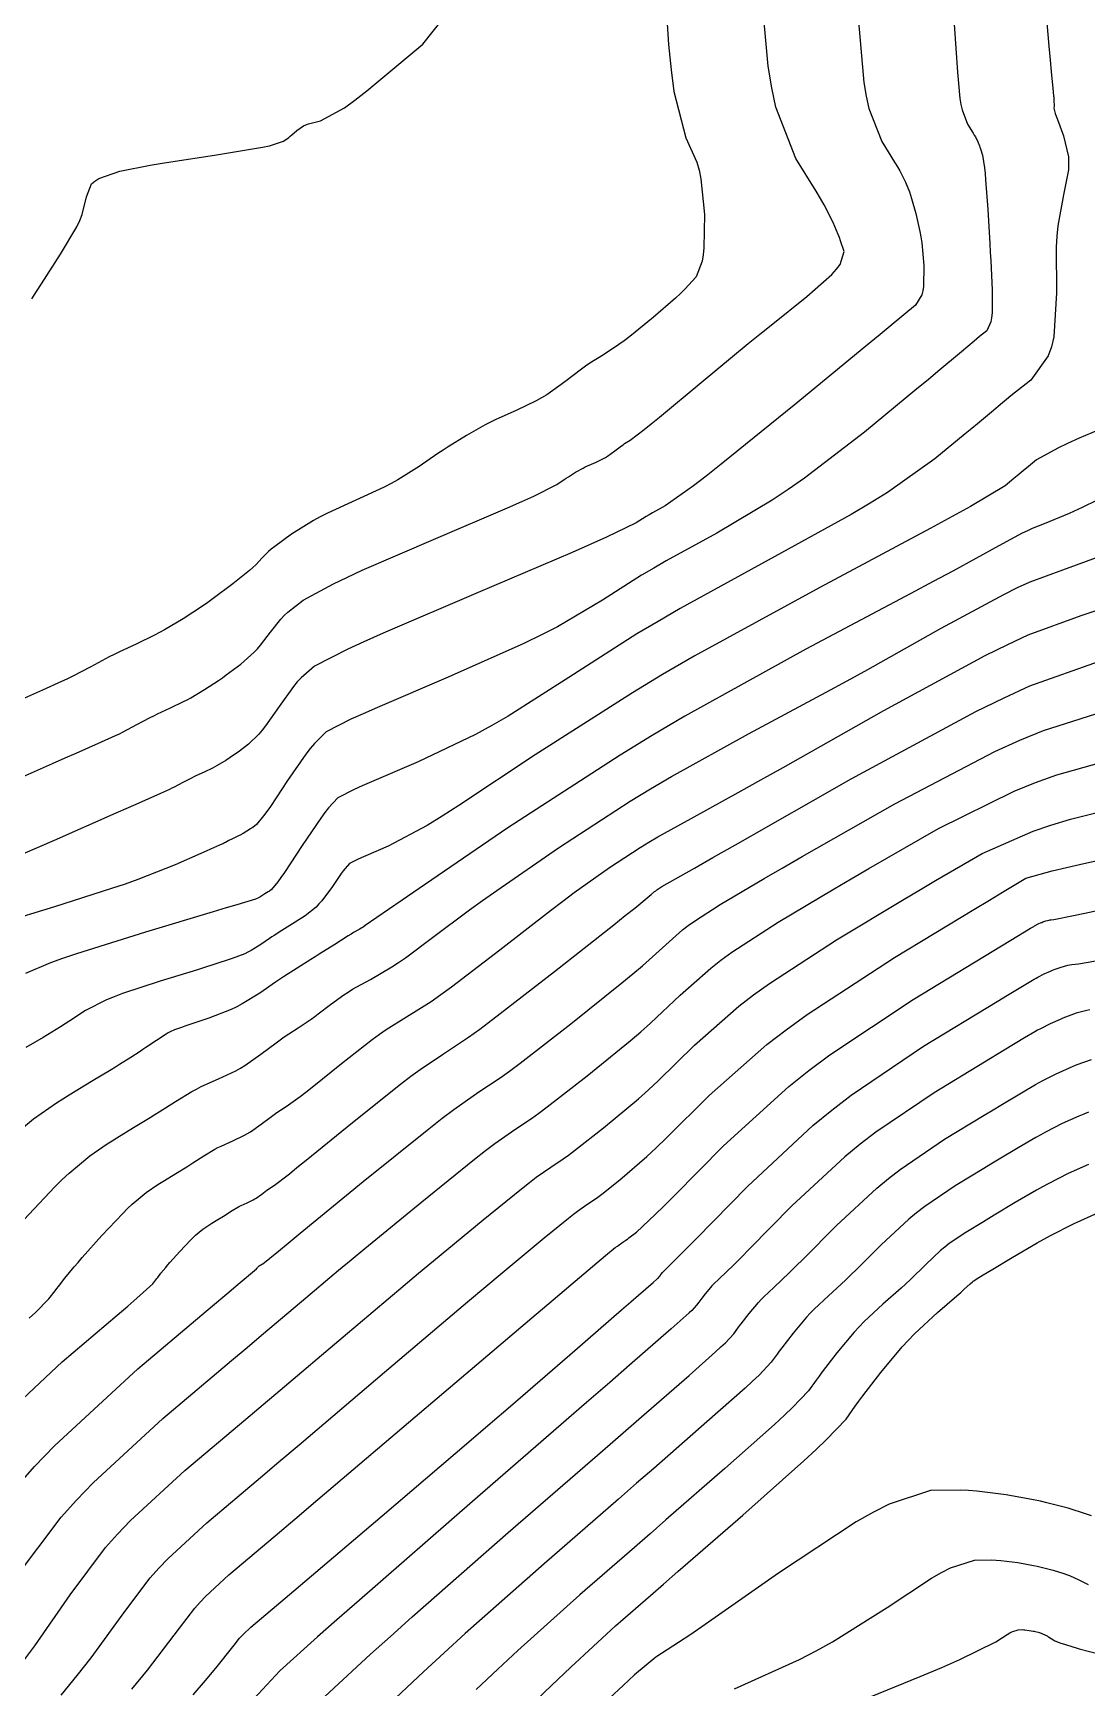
# Model space of a CAD drawing. Header units: metres. Extents: x 837476 to 838477, y 1189012 to 1191014.
# Drawn here: x 837528.1 to 837582.8, y 1190298.2 to 1190384 of the extents above; entities that cross this region are included whole.
import ezdxf

# ---------------------------------------------------------------- set-up
doc = ezdxf.new("R2010")
doc.units = ezdxf.units.M
doc.header["$LTSCALE"] = 0.3
doc.layers.add('COTAS 10', color=1, linetype='Continuous')
doc.layers.add('COTAS INT', color=252, linetype='Continuous')

msp = doc.modelspace()

# ---------------------------------------------------------------- linework, layer by layer
at = {"layer": 'COTAS 10'}
for points in [[(837525.992, 1190344.783), (837529.12, 1190346.163), (837529.779, 1190346.453), (837530.35, 1190346.704), (837531.666, 1190347.28), (837532.393, 1190347.61), (837532.592, 1190347.706), (837532.79, 1190347.804), (837533.497, 1190348.176), (837534.19, 1190348.542), (837534.379, 1190348.638), (837534.568, 1190348.73), (837535.24, 1190349.043), (837535.916, 1190349.368), (837536.107, 1190349.468), (837536.299, 1190349.573), (837537.007, 1190349.991), (837537.732, 1190350.467), (837537.935, 1190350.608), (837538.139, 1190350.754), (837538.885, 1190351.317), (837539.58, 1190351.93), (837539.753, 1190352.108), (837539.916, 1190352.289), (837540.433, 1190352.97), (837540.971, 1190353.652), (837541.148, 1190353.834), (837541.337, 1190354.012), (837542.118, 1190354.63), (837543.697, 1190355.484), (837544.388, 1190355.811), (837545.19, 1190356.178), (837549.002, 1190357.83), (837552.723, 1190359.419), (837553.467, 1190359.746), (837554.086, 1190360.024), (837555.286, 1190360.62), (837555.672, 1190360.887), (837555.778, 1190360.958), (837555.884, 1190361.026), (837556.262, 1190361.262), (837556.648, 1190361.478), (837556.758, 1190361.535), (837556.87, 1190361.589), (837557.288, 1190361.774), (837557.702, 1190361.971), (837557.812, 1190362.034), (837557.92, 1190362.099), (837558.292, 1190362.365), (837558.633, 1190362.626), (837558.72, 1190362.689), (837558.805, 1190362.748), (837559.088, 1190362.925), (837559.814, 1190363.475), (837560.179, 1190363.769), (837560.614, 1190364.123), (837562.776, 1190365.914), (837565.211, 1190367.93), (837565.819, 1190368.427), (837566.398, 1190368.897), (837568.25, 1190370.372), (837569.558, 1190371.522), (837569.795, 1190371.787), (837569.978, 1190372.029), (837570.185, 1190372.711), (837570.009, 1190373.264), (837569.951, 1190373.426), (837569.889, 1190373.591), (837569.63, 1190374.218), (837569.159, 1190375.121), (837568.963, 1190375.46), (837568.739, 1190375.838), (837567.694, 1190377.524), (837566.654, 1190380.198), (837566.434, 1190381.198), (837566.242, 1190382.31), (837565.795, 1190387.267)], [(837583.323, 1190359.807), (837582.532, 1190359.43), (837581.872, 1190359.122), (837580.574, 1190358.579), (837579.938, 1190358.345), (837579.696, 1190358.232), (837579.426, 1190358.098), (837578.212, 1190357.439), (837575.826, 1190356.136), (837574.817, 1190355.595), (837573.658, 1190354.977), (837568.212, 1190352.095), (837561.927, 1190348.61), (837560.239, 1190347.611), (837558.573, 1190346.598), (837552.743, 1190342.817), (837548.151, 1190339.684), (837547.266, 1190339.079), (837546.548, 1190338.588), (837545.351, 1190337.763), (837545.238, 1190337.682), (837545.203, 1190337.659), (837545.167, 1190337.637), (837545.025, 1190337.559), (837544.74, 1190337.393), (837544.613, 1190337.315), (837544.466, 1190337.224), (837543.762, 1190336.779), (837542.953, 1190336.266), (837542.74, 1190336.132), (837542.532, 1190336.001), (837541.817, 1190335.556), (837541.103, 1190335.098), (837540.895, 1190334.959), (837540.683, 1190334.816), (837539.88, 1190334.253), (837538.968, 1190333.69), (837538.687, 1190333.547), (837538.393, 1190333.408), (837537.231, 1190332.952), (837536.203, 1190332.604), (837535.994, 1190332.534), (837535.818, 1190332.475), (837535.457, 1190332.357), (837535.224, 1190332.245), (837535.129, 1190332.189), (837535.021, 1190332.124), (837534.518, 1190331.8), (837533.956, 1190331.426), (837533.81, 1190331.329), (837533.667, 1190331.235), (837533.188, 1190330.92), (837532.6, 1190330.548), (837532.389, 1190330.419), (837532.157, 1190330.278), (837531.145, 1190329.676), (837529.986, 1190328.965), (837529.66, 1190328.757), (837529.333, 1190328.542), (837528.136, 1190327.726), (837526.704, 1190326.532)], [(837527.205, 1190303.933), (837529.566, 1190307.075), (837530.363, 1190307.967), (837531.223, 1190308.868), (837534.85, 1190312.201), (837538.406, 1190315.196), (837539.222, 1190315.885), (837539.965, 1190316.512), (837542.039, 1190318.268), (837543.967, 1190319.885), (837544.618, 1190320.425), (837545.32, 1190321.005), (837548.279, 1190323.432), (837551.021, 1190325.642), (837551.586, 1190326.085), (837552.067, 1190326.455), (837553.102, 1190327.181), (837553.974, 1190327.759), (837554.352, 1190328.036), (837554.79, 1190328.363), (837556.862, 1190329.966), (837559.097, 1190331.784), (837559.637, 1190332.247), (837560.142, 1190332.692), (837561.685, 1190334.153), (837563.268, 1190335.552), (837563.8, 1190335.958), (837564.372, 1190336.372), (837566.775, 1190337.936), (837569.673, 1190339.663), (837570.557, 1190340.181), (837571.476, 1190340.716), (837575.091, 1190342.788), (837579.004, 1190344.722), (837580.111, 1190345.168), (837581.229, 1190345.577), (837585.353, 1190346.733)], [(837582.935, 1190333.392), (837582.783, 1190333.361), (837582.229, 1190333.208), (837581.684, 1190333.011), (837581.537, 1190332.953), (837581.392, 1190332.893), (837580.883, 1190332.663), (837580.375, 1190332.404), (837580.23, 1190332.326), (837580.085, 1190332.245), (837579.545, 1190331.931), (837578.492, 1190331.294), (837577.476, 1190330.678), (837574.859, 1190329.092), (837571.829, 1190327.041), (837571.023, 1190326.417), (837570.23, 1190325.768), (837567.484, 1190323.219), (837565.29, 1190320.991), (837564.845, 1190320.543), (837564.471, 1190320.169), (837563.709, 1190319.431), (837563.415, 1190319.156), (837563.336, 1190319.074), (837563.258, 1190318.99), (837562.984, 1190318.664), (837562.754, 1190318.363), (837562.703, 1190318.295), (837562.657, 1190318.234), (837562.538, 1190318.065), (837562.285, 1190317.8), (837562.155, 1190317.678), (837561.999, 1190317.535), (837561.216, 1190316.841), (837559.056, 1190314.961), (837558.032, 1190314.071), (837556.822, 1190313.02), (837550.91, 1190307.889), (837545.045, 1190302.785), (837543.865, 1190301.752), (837542.877, 1190300.884), (837540.91, 1190299.121), (837539.124, 1190297.169)], [(837583.022, 1190307.152), (837582.768, 1190307.243), (837581.809, 1190307.548), (837580.713, 1190307.828), (837580.373, 1190307.903), (837580.017, 1190307.978), (837578.601, 1190308.241), (837577.076, 1190308.433), (837576.651, 1190308.462), (837576.226, 1190308.482), (837574.68, 1190308.469), (837572.524, 1190307.763), (837571.714, 1190307.346), (837570.811, 1190306.834), (837566.778, 1190304.183), (837562.983, 1190301.522), (837562.23, 1190301.003), (837561.606, 1190300.578), (837560.429, 1190299.828), (837559.311, 1190298.898), (837558.726, 1190298.36), (837558.02, 1190297.7)]]:
    msp.add_lwpolyline(points, dxfattribs=at)
at = {"layer": 'COTAS INT'}
for points in [[(837560.657, 1190389.895), (837561.074, 1190383.45), (837561.213, 1190382.126), (837561.362, 1190381.003), (837561.985, 1190378.611), (837562.552, 1190377.34), (837562.666, 1190376.922), (837562.76, 1190376.477), (837562.944, 1190374.634), (837562.915, 1190372.903), (837562.876, 1190372.528), (837562.823, 1190372.199), (837562.517, 1190371.387), (837561.935, 1190370.751), (837561.707, 1190370.532), (837561.45, 1190370.295), (837560.284, 1190369.285), (837559.065, 1190368.301), (837558.775, 1190368.081), (837558.506, 1190367.884), (837557.706, 1190367.358), (837556.995, 1190366.911), (837556.781, 1190366.763), (837556.561, 1190366.605), (837555.705, 1190365.949), (837554.768, 1190365.28), (837554.497, 1190365.115), (837554.22, 1190364.958), (837553.178, 1190364.462), (837552.128, 1190363.997), (837551.846, 1190363.86), (837551.568, 1190363.718), (837550.598, 1190363.175), (837549.647, 1190362.581), (837549.382, 1190362.408), (837549.115, 1190362.231), (837548.143, 1190361.56), (837547.045, 1190360.869), (837546.699, 1190360.68), (837546.334, 1190360.491), (837544.865, 1190359.817), (837543.384, 1190359.138), (837543.013, 1190358.947), (837542.658, 1190358.754), (837541.515, 1190358.045), (837540.652, 1190357.42), (837540.474, 1190357.28), (837540.322, 1190357.154), (837539.992, 1190356.819), (837539.663, 1190356.466), (837539.512, 1190356.329), (837539.334, 1190356.175), (837538.475, 1190355.478), (837537.455, 1190354.708), (837537.176, 1190354.508), (837536.898, 1190354.315), (837535.907, 1190353.664), (837534.939, 1190353.093), (837534.675, 1190352.949), (837534.415, 1190352.811), (837533.49, 1190352.367), (837532.571, 1190351.94), (837532.313, 1190351.813), (837532.054, 1190351.683), (837531.106, 1190351.181), (837530.139, 1190350.674), (837529.869, 1190350.539), (837529.597, 1190350.408), (837528.602, 1190349.956), (837527.512, 1190349.482)], [(837580.497, 1190386.994), (837580.816, 1190383.352), (837580.879, 1190382.637), (837580.932, 1190382.049), (837581.031, 1190380.984), (837581.056, 1190380.762), (837581.062, 1190380.706), (837581.066, 1190380.652), (837581.079, 1190380.474), (837581.083, 1190380.324), (837581.083, 1190380.288), (837581.082, 1190380.253), (837581.074, 1190380.146), (837581.144, 1190379.869), (837581.192, 1190379.727), (837581.254, 1190379.557), (837581.58, 1190378.709), (837581.828, 1190377.612), (837581.84, 1190377.285), (837581.828, 1190376.949), (837581.578, 1190375.65), (837581.272, 1190374.041), (837581.223, 1190373.51), (837581.191, 1190372.94), (837581.204, 1190370.572), (837581.071, 1190368.287), (837580.945, 1190367.771), (837580.781, 1190367.305), (837579.869, 1190366.042), (837578.848, 1190365.218), (837578.616, 1190365.029), (837578.406, 1190364.857), (837577.828, 1190364.377), (837577.114, 1190363.781), (837576.817, 1190363.535), (837576.477, 1190363.255), (837574.893, 1190361.953), (837572.435, 1190360.217), (837571.544, 1190359.664), (837570.562, 1190359.079), (837566.257, 1190356.702), (837561.689, 1190354.197), (837560.542, 1190353.531), (837559.445, 1190352.877), (837555.91, 1190350.615), (837552.762, 1190348.617), (837551.909, 1190348.13), (837551.066, 1190347.671), (837548.089, 1190346.254), (837545.673, 1190345.218), (837545.183, 1190345.001), (837544.771, 1190344.813), (837543.928, 1190344.384), (837543.439, 1190343.862), (837543.25, 1190343.615), (837543.037, 1190343.324), (837542.073, 1190341.904), (837541.15, 1190340.514), (837540.963, 1190340.242), (837540.807, 1190340.019), (837540.488, 1190339.621), (837540.372, 1190339.548), (837540.343, 1190339.529), (837540.315, 1190339.511), (837540.223, 1190339.454), (837540.135, 1190339.398), (837540.11, 1190339.381), (837540.084, 1190339.363), (837539.985, 1190339.294), (837539.873, 1190339.225), (837539.839, 1190339.207), (837539.803, 1190339.19), (837539.66, 1190339.134), (837538.692, 1190338.838), (837538.135, 1190338.669), (837537.454, 1190338.463), (837533.952, 1190337.407), (837530.369, 1190336.287), (837529.636, 1190336.041), (837529.017, 1190335.823), (837527.717, 1190335.266)], [(837528.049, 1190370.249), (837528.298, 1190370.639), (837528.554, 1190371.038), (837529.541, 1190372.562), (837530.376, 1190373.985), (837530.536, 1190374.322), (837530.665, 1190374.633), (837530.878, 1190375.55), (837531.152, 1190376.213), (837531.32, 1190376.364), (837531.529, 1190376.501), (837532.619, 1190376.88), (837534.195, 1190377.181), (837534.711, 1190377.27), (837535.261, 1190377.361), (837537.534, 1190377.71), (837539.599, 1190378.041), (837540.019, 1190378.12), (837540.372, 1190378.195), (837541.098, 1190378.422), (837541.384, 1190378.627), (837541.46, 1190378.687), (837541.535, 1190378.75), (837541.796, 1190378.991), (837542.138, 1190379.219), (837542.265, 1190379.273), (837542.406, 1190379.324), (837543.03, 1190379.477), (837544.277, 1190380.166), (837544.811, 1190380.556), (837545.426, 1190381.031), (837548.327, 1190383.465), (837551.012, 1190386.848)], [(837570.932, 1190384.639), (837571.218, 1190381.475), (837571.34, 1190380.765), (837571.481, 1190380.126), (837572.145, 1190378.42), (837572.812, 1190377.343), (837572.955, 1190377.102), (837573.08, 1190376.885), (837573.381, 1190376.309), (837573.574, 1190375.808), (837573.632, 1190375.638), (837573.691, 1190375.456), (837573.919, 1190374.686), (837574.127, 1190373.751), (837574.173, 1190373.464), (837574.214, 1190373.165), (837574.324, 1190371.983), (837574.306, 1190370.901), (837574.268, 1190370.664), (837574.214, 1190370.455), (837573.9, 1190369.929), (837572.684, 1190368.922), (837572.063, 1190368.41), (837571.318, 1190367.797), (837567.597, 1190364.742), (837563.818, 1190361.682), (837563.036, 1190361.066), (837562.368, 1190360.55), (837560.909, 1190359.521), (837560.245, 1190359.157), (837560.079, 1190359.06), (837559.919, 1190358.965), (837559.406, 1190358.636), (837557.865, 1190357.89), (837557.058, 1190357.531), (837556.086, 1190357.107), (837551.204, 1190355.027), (837546.278, 1190352.915), (837545.28, 1190352.471), (837544.439, 1190352.089), (837542.722, 1190351.215), (837542.021, 1190350.604), (837541.822, 1190350.387), (837541.621, 1190350.15), (837540.875, 1190349.12), (837540.169, 1190348.111), (837539.994, 1190347.886), (837539.827, 1190347.685), (837539.295, 1190347.156), (837538.823, 1190346.801), (837538.694, 1190346.708), (837538.566, 1190346.619), (837538.107, 1190346.318), (837537.66, 1190346.054), (837537.538, 1190345.987), (837537.417, 1190345.924), (837536.99, 1190345.718), (837536.565, 1190345.521), (837536.446, 1190345.462), (837536.326, 1190345.402), (837535.888, 1190345.17), (837535.441, 1190344.935), (837535.316, 1190344.873), (837535.19, 1190344.812), (837534.73, 1190344.603), (837533.602, 1190344.109), (837533.055, 1190343.868), (837532.406, 1190343.582), (837529.215, 1190342.174), (837525.909, 1190340.743)], [(837575.904, 1190384.502), (837576.07, 1190382.011), (837576.194, 1190380.639), (837576.247, 1190380.331), (837576.308, 1190380.055), (837576.595, 1190379.315), (837576.884, 1190378.848), (837576.946, 1190378.744), (837577.001, 1190378.65), (837577.131, 1190378.4), (837577.215, 1190378.183), (837577.24, 1190378.11), (837577.266, 1190378.03), (837577.364, 1190377.697), (837577.47, 1190377.039), (837577.5, 1190376.756), (837577.53, 1190376.429), (837577.641, 1190374.882), (837577.745, 1190373.127), (837577.77, 1190372.669), (837577.794, 1190372.224), (837577.868, 1190370.715), (837577.864, 1190369.522), (837577.839, 1190369.274), (837577.804, 1190369.063), (837577.589, 1190368.601), (837577.217, 1190368.295), (837577.081, 1190368.182), (837576.932, 1190368.057), (837576.277, 1190367.503), (837575.052, 1190366.481), (837574.543, 1190366.06), (837573.961, 1190365.58), (837571.245, 1190363.348), (837568.127, 1190360.95), (837567.29, 1190360.365), (837566.465, 1190359.814), (837563.583, 1190358.111), (837560.967, 1190356.677), (837560.31, 1190356.296), (837559.682, 1190355.921), (837557.658, 1190354.625), (837555.313, 1190353.253), (837554.484, 1190352.831), (837553.576, 1190352.389), (837549.646, 1190350.64), (837545.976, 1190349.067), (837545.231, 1190348.736), (837544.605, 1190348.451), (837543.325, 1190347.8), (837542.706, 1190347.196), (837542.497, 1190346.941), (837542.271, 1190346.648), (837541.316, 1190345.271), (837540.423, 1190343.933), (837540.235, 1190343.664), (837540.073, 1190343.44), (837539.705, 1190342.996), (837539.507, 1190342.847), (837539.453, 1190342.808), (837539.4, 1190342.771), (837539.208, 1190342.645), (837539.02, 1190342.534), (837538.969, 1190342.506), (837538.919, 1190342.48), (837538.74, 1190342.394), (837538.562, 1190342.311), (837538.462, 1190342.261), (837538.278, 1190342.164), (837538.091, 1190342.066), (837538.039, 1190342.04), (837537.986, 1190342.014), (837537.794, 1190341.927), (837537.322, 1190341.72), (837537.093, 1190341.619), (837536.821, 1190341.499), (837535.485, 1190340.91), (837533.543, 1190340.143), (837532.889, 1190339.911), (837532.185, 1190339.671), (837529.223, 1190338.734), (837526.511, 1190337.893)], [(837585.34, 1190364.277), (837582.392, 1190363.023), (837581.786, 1190362.749), (837581.272, 1190362.507), (837580.176, 1190361.898), (837579.75, 1190361.554), (837579.658, 1190361.48), (837579.577, 1190361.414), (837579.38, 1190361.251), (837579.175, 1190361.08), (837579.09, 1190361.01), (837578.993, 1190360.93), (837578.541, 1190360.558), (837576.743, 1190359.485), (837575.798, 1190358.963), (837574.659, 1190358.343), (837568.93, 1190355.292), (837562.411, 1190351.717), (837560.773, 1190350.767), (837559.208, 1190349.833), (837554.162, 1190346.604), (837550.21, 1190343.981), (837549.335, 1190343.429), (837548.555, 1190342.953), (837546.531, 1190341.867), (837545.37, 1190341.37), (837545.135, 1190341.265), (837544.937, 1190341.175), (837544.532, 1190340.969), (837544.297, 1190340.718), (837544.206, 1190340.6), (837544.104, 1190340.46), (837543.64, 1190339.777), (837543.098, 1190339.046), (837542.946, 1190338.876), (837542.793, 1190338.719), (837542.233, 1190338.269), (837541.703, 1190337.932), (837541.569, 1190337.848), (837541.44, 1190337.767), (837541.02, 1190337.505), (837540.619, 1190337.248), (837540.503, 1190337.17), (837540.383, 1190337.089), (837539.933, 1190336.774), (837539.421, 1190336.458), (837539.263, 1190336.377), (837539.098, 1190336.299), (837538.445, 1190336.043), (837537.447, 1190335.721), (837537.065, 1190335.602), (837536.636, 1190335.469), (837534.704, 1190334.882), (837532.754, 1190334.238), (837532.314, 1190334.069), (837531.917, 1190333.905), (837530.842, 1190333.349), (837530.02, 1190332.815), (837529.782, 1190332.664), (837529.54, 1190332.513), (837528.629, 1190331.958), (837527.736, 1190331.428)], [(837527.64, 1190322.501), (837529.241, 1190324.201), (837529.624, 1190324.581), (837529.983, 1190324.921), (837531.061, 1190325.82), (837531.964, 1190326.436), (837532.21, 1190326.597), (837532.455, 1190326.755), (837533.329, 1190327.29), (837534.187, 1190327.807), (837534.423, 1190327.953), (837534.657, 1190328.099), (837535.496, 1190328.639), (837536.345, 1190329.151), (837536.586, 1190329.281), (837536.83, 1190329.405), (837537.733, 1190329.809), (837538.631, 1190330.23), (837538.871, 1190330.365), (837539.108, 1190330.508), (837539.934, 1190331.089), (837540.717, 1190331.684), (837540.927, 1190331.836), (837541.135, 1190331.981), (837541.858, 1190332.459), (837542.545, 1190332.911), (837542.729, 1190333.04), (837542.91, 1190333.172), (837543.544, 1190333.662), (837544.237, 1190334.168), (837544.457, 1190334.309), (837544.689, 1190334.451), (837545.624, 1190334.965), (837546.734, 1190335.612), (837547.074, 1190335.838), (837547.43, 1190336.083), (837548.836, 1190337.134), (837550.753, 1190338.567), (837551.43, 1190339.053), (837552.171, 1190339.578), (837555.377, 1190341.795), (837559.091, 1190344.203), (837560.152, 1190344.848), (837561.228, 1190345.484), (837565.231, 1190347.705), (837569.257, 1190349.857), (837570.346, 1190350.45), (837571.425, 1190351.042), (837575.231, 1190353.17), (837578.469, 1190354.927), (837579.19, 1190355.284), (837579.835, 1190355.586), (837581.53, 1190356.209), (837583.48, 1190356.907)], [(837527.911, 1190317.406), (837528.236, 1190317.7), (837528.934, 1190318.401), (837529.261, 1190318.818), (837529.351, 1190318.934), (837529.44, 1190319.049), (837529.761, 1190319.467), (837530.25, 1190320.06), (837530.445, 1190320.287), (837530.667, 1190320.541), (837531.686, 1190321.682), (837532.763, 1190322.826), (837533.021, 1190323.081), (837533.262, 1190323.31), (837533.987, 1190323.915), (837534.594, 1190324.329), (837534.76, 1190324.438), (837534.925, 1190324.544), (837535.513, 1190324.904), (837536.09, 1190325.251), (837536.248, 1190325.349), (837536.406, 1190325.448), (837536.97, 1190325.811), (837537.541, 1190326.156), (837537.704, 1190326.243), (837537.868, 1190326.326), (837538.475, 1190326.598), (837539.079, 1190326.882), (837539.24, 1190326.972), (837539.4, 1190327.068), (837539.955, 1190327.459), (837540.482, 1190327.86), (837540.624, 1190327.962), (837540.763, 1190328.059), (837541.25, 1190328.381), (837541.977, 1190328.901), (837542.268, 1190329.125), (837542.597, 1190329.383), (837544.111, 1190330.601), (837545.705, 1190331.85), (837546.085, 1190332.127), (837546.439, 1190332.375), (837547.494, 1190333.019), (837548.77, 1190333.827), (837549.264, 1190334.178), (837549.817, 1190334.583), (837552.321, 1190336.505), (837554.957, 1190338.546), (837555.594, 1190339.027), (837556.191, 1190339.471), (837558.011, 1190340.772), (837559.609, 1190341.808), (837560.065, 1190342.086), (837560.528, 1190342.359), (837562.25, 1190343.315), (837564.856, 1190344.736), (837565.876, 1190345.305), (837567.024, 1190345.948), (837572.25, 1190348.902), (837577.512, 1190351.756), (837578.684, 1190352.337), (837579.732, 1190352.827), (837582.485, 1190353.84), (837585.087, 1190354.693)], [(837526.383, 1190312.108), (837529.617, 1190315.13), (837532.476, 1190317.55), (837533.036, 1190318.03), (837533.496, 1190318.428), (837534.319, 1190319.179), (837534.487, 1190319.393), (837534.533, 1190319.453), (837534.579, 1190319.512), (837534.743, 1190319.726), (837534.994, 1190320.031), (837535.095, 1190320.147), (837535.209, 1190320.278), (837535.732, 1190320.864), (837536.284, 1190321.451), (837536.417, 1190321.582), (837536.541, 1190321.699), (837536.913, 1190322.01), (837537.225, 1190322.223), (837537.395, 1190322.333), (837537.696, 1190322.517), (837537.993, 1190322.696), (837538.074, 1190322.746), (837538.155, 1190322.797), (837538.444, 1190322.983), (837538.738, 1190323.16), (837538.821, 1190323.205), (837538.905, 1190323.248), (837539.217, 1190323.387), (837539.527, 1190323.533), (837539.61, 1190323.579), (837539.692, 1190323.629), (837539.977, 1190323.83), (837540.248, 1190324.035), (837540.32, 1190324.087), (837540.392, 1190324.138), (837540.642, 1190324.302), (837541.409, 1190324.891), (837541.806, 1190325.209), (837542.284, 1190325.593), (837544.679, 1190327.54), (837547.173, 1190329.533), (837547.713, 1190329.946), (837548.189, 1190330.299), (837549.363, 1190331.073), (837550.708, 1190331.965), (837551.291, 1190332.391), (837551.966, 1190332.896), (837555.16, 1190335.368), (837558.237, 1190337.794), (837558.836, 1190338.27), (837559.326, 1190338.66), (837560.184, 1190339.362), (837560.357, 1190339.515), (837560.415, 1190339.559), (837560.477, 1190339.604), (837560.739, 1190339.775), (837562.422, 1190340.739), (837563.379, 1190341.285), (837564.55, 1190341.951), (837570.556, 1190345.364), (837577.032, 1190348.856), (837578.499, 1190349.573), (837579.826, 1190350.18), (837583.441, 1190351.471)], [(837527.229, 1190308.624), (837528.188, 1190309.701), (837529.22, 1190310.786), (837533.554, 1190314.777), (837537.422, 1190318.033), (837538.161, 1190318.655), (837538.755, 1190319.156), (837539.704, 1190319.957), (837539.713, 1190319.968), (837539.715, 1190319.971), (837539.717, 1190319.975), (837539.726, 1190319.986), (837539.739, 1190320.002), (837539.744, 1190320.008), (837539.75, 1190320.014), (837539.777, 1190320.045), (837539.806, 1190320.076), (837539.813, 1190320.082), (837539.82, 1190320.089), (837539.839, 1190320.105), (837539.855, 1190320.116), (837539.86, 1190320.119), (837539.864, 1190320.122), (837539.88, 1190320.131), (837539.895, 1190320.141), (837539.9, 1190320.143), (837539.904, 1190320.146), (837539.919, 1190320.156), (837539.934, 1190320.165), (837539.939, 1190320.167), (837539.959, 1190320.177), (837539.975, 1190320.184), (837539.98, 1190320.187), (837539.984, 1190320.189), (837539.999, 1190320.2), (837540.013, 1190320.21), (837540.017, 1190320.213), (837540.02, 1190320.216), (837540.033, 1190320.224), (837540.84, 1190320.882), (837541.345, 1190321.293), (837541.971, 1190321.804), (837545.246, 1190324.479), (837548.641, 1190327.215), (837549.341, 1190327.764), (837549.939, 1190328.222), (837551.233, 1190329.127), (837552.341, 1190329.862), (837552.822, 1190330.213), (837553.378, 1190330.629), (837556.011, 1190332.667), (837558.667, 1190334.789), (837559.236, 1190335.258), (837559.734, 1190335.676), (837560.934, 1190336.758), (837561.812, 1190337.533), (837562.107, 1190337.759), (837562.425, 1190337.988), (837563.757, 1190338.855), (837566.048, 1190340.201), (837566.968, 1190340.733), (837568.013, 1190341.333), (837572.823, 1190344.076), (837578.018, 1190346.789), (837579.305, 1190347.37), (837580.527, 1190347.879), (837584.397, 1190349.102)], [(837527.574, 1190299.581), (837528.199, 1190300.407), (837530.042, 1190303.061), (837531.879, 1190305.506), (837532.5, 1190306.2), (837533.169, 1190306.901), (837535.992, 1190309.495), (837539.16, 1190312.167), (837540.047, 1190312.917), (837540.939, 1190313.672), (837544.196, 1190316.434), (837547.309, 1190319.064), (837548.109, 1190319.734), (837548.883, 1190320.379), (837551.456, 1190322.502), (837553.454, 1190324.113), (837553.866, 1190324.436), (837554.217, 1190324.706), (837554.971, 1190325.235), (837555.607, 1190325.656), (837555.883, 1190325.858), (837556.202, 1190326.097), (837557.712, 1190327.265), (837559.526, 1190328.78), (837560.037, 1190329.236), (837560.551, 1190329.708), (837562.435, 1190331.549), (837564.724, 1190333.571), (837565.492, 1190334.158), (837566.319, 1190334.756), (837569.793, 1190337.016), (837573.299, 1190339.126), (837574.146, 1190339.629), (837574.94, 1190340.098), (837577.358, 1190341.5), (837579.99, 1190342.654), (837580.917, 1190342.966), (837581.931, 1190343.275), (837586.309, 1190344.364)], [(837529.577, 1190297.848), (837530.402, 1190298.867), (837531.124, 1190299.78), (837532.879, 1190302.189), (837534.193, 1190303.937), (837534.637, 1190304.434), (837535.115, 1190304.935), (837537.134, 1190306.79), (837539.913, 1190309.137), (837540.872, 1190309.949), (837541.913, 1190310.831), (837546.354, 1190314.601), (837550.651, 1190318.243), (837551.6, 1190319.043), (837552.446, 1190319.754), (837554.632, 1190321.572), (837555.888, 1190322.584), (837556.146, 1190322.787), (837556.367, 1190322.956), (837556.841, 1190323.289), (837557.24, 1190323.554), (837557.413, 1190323.68), (837557.614, 1190323.83), (837558.563, 1190324.565), (837559.956, 1190325.775), (837560.437, 1190326.225), (837560.959, 1190326.725), (837563.186, 1190328.944), (837566.179, 1190331.59), (837567.185, 1190332.357), (837568.267, 1190333.141), (837572.811, 1190336.097), (837576.925, 1190338.588), (837577.735, 1190339.077), (837578.403, 1190339.48), (837579.626, 1190340.212), (837580.976, 1190340.587), (837581.723, 1190340.764), (837582.632, 1190340.973), (837587.265, 1190341.995)], [(837533.23, 1190298.154), (837534.05, 1190299.153), (837535.716, 1190301.317), (837536.506, 1190302.369), (837536.774, 1190302.667), (837537.061, 1190302.969), (837538.276, 1190304.085), (837540.667, 1190306.108), (837541.697, 1190306.981), (837542.886, 1190307.991), (837548.511, 1190312.768), (837553.992, 1190317.421), (837555.091, 1190318.352), (837556.008, 1190319.129), (837557.808, 1190320.642), (837558.321, 1190321.055), (837558.427, 1190321.138), (837558.517, 1190321.207), (837558.71, 1190321.343), (837558.873, 1190321.451), (837558.944, 1190321.503), (837559.026, 1190321.564), (837559.413, 1190321.864), (837560.386, 1190322.77), (837560.837, 1190323.214), (837561.367, 1190323.741), (837563.936, 1190326.34), (837567.319, 1190329.417), (837568.361, 1190330.244), (837569.45, 1190331.062), (837573.766, 1190333.927), (837578.832, 1190336.997), (837579.866, 1190337.623), (837580.025, 1190337.716), (837580.068, 1190337.74), (837580.11, 1190337.763), (837580.26, 1190337.839), (837580.41, 1190337.907), (837580.453, 1190337.924), (837580.496, 1190337.942), (837580.657, 1190338), (837580.82, 1190338.045), (837580.864, 1190338.054), (837580.909, 1190338.061), (837581.069, 1190338.075), (837582.094, 1190338.276), (837582.684, 1190338.401), (837583.406, 1190338.556)], [(837536.426, 1190297.86), (837537.067, 1190298.62), (837537.593, 1190299.25), (837538.553, 1190300.445), (837538.82, 1190300.8), (837538.91, 1190300.901), (837539.008, 1190301.003), (837539.418, 1190301.38), (837540.738, 1190302.499), (837541.409, 1190303.068), (837542.213, 1190303.751), (837546.22, 1190307.154), (837550.716, 1190310.986), (837551.829, 1190311.938), (837552.885, 1190312.843), (837556.22, 1190315.72), (837558.645, 1190317.825), (837559.127, 1190318.243), (837559.527, 1190318.591), (837560.288, 1190319.252), (837560.473, 1190319.417), (837560.51, 1190319.451), (837560.541, 1190319.479), (837560.601, 1190319.542), (837560.629, 1190319.582), (837560.64, 1190319.597), (837560.652, 1190319.613), (837560.706, 1190319.684), (837560.771, 1190319.761), (837560.789, 1190319.781), (837560.808, 1190319.8), (837560.878, 1190319.865), (837561.579, 1190320.572), (837561.997, 1190320.996), (837562.51, 1190321.518), (837565.171, 1190324.23), (837568.575, 1190327.388), (837569.557, 1190328.193), (837570.557, 1190328.967), (837574.312, 1190331.51), (837578.13, 1190333.823), (837578.662, 1190334.145), (837579.706, 1190334.777), (837580.055, 1190334.981), (837580.149, 1190335.033), (837580.242, 1190335.083), (837580.571, 1190335.251), (837580.901, 1190335.4), (837580.995, 1190335.439), (837581.09, 1190335.476), (837581.443, 1190335.604), (837581.801, 1190335.703), (837581.9, 1190335.723), (837581.998, 1190335.739), (837582.35, 1190335.77), (837583.649, 1190336.002)], [(837542.767, 1190297.327), (837545.619, 1190299.973), (837546.65, 1190300.901), (837547.787, 1190301.914), (837552.767, 1190306.277), (837557.651, 1190310.518), (837558.728, 1190311.454), (837559.685, 1190312.286), (837562.145, 1190314.429), (837563.524, 1190315.653), (837563.8, 1190315.906), (837564.03, 1190316.121), (837564.476, 1190316.588), (837564.685, 1190316.885), (837564.766, 1190316.994), (837564.856, 1190317.114), (837565.262, 1190317.644), (837565.744, 1190318.219), (837565.882, 1190318.368), (837566.022, 1190318.512), (837566.541, 1190318.997), (837567.363, 1190319.767), (837567.694, 1190320.091), (837568.069, 1190320.463), (837569.797, 1190322.209), (837571.885, 1190324.147), (837572.488, 1190324.64), (837573.101, 1190325.115), (837575.405, 1190326.675), (837577.459, 1190327.92), (837577.915, 1190328.196), (837578.322, 1190328.442), (837579.385, 1190329.085), (837580.114, 1190329.51), (837580.312, 1190329.619), (837580.507, 1190329.725), (837581.194, 1190330.075), (837581.883, 1190330.386), (837582.079, 1190330.467), (837582.278, 1190330.546), (837583.016, 1190330.813)], [(837582.872, 1190328.081), (837582.621, 1190327.982), (837582.374, 1190327.879), (837581.505, 1190327.487), (837580.639, 1190327.045), (837580.393, 1190326.912), (837580.144, 1190326.775), (837579.224, 1190326.239), (837578.152, 1190325.59), (837577.808, 1190325.382), (837577.442, 1190325.161), (837575.951, 1190324.258), (837574.373, 1190323.189), (837573.953, 1190322.864), (837573.54, 1190322.526), (837572.109, 1190321.198), (837570.848, 1190319.936), (837570.542, 1190319.638), (837570.255, 1190319.364), (837569.372, 1190318.563), (837568.628, 1190317.868), (837568.428, 1190317.661), (837568.231, 1190317.447), (837567.54, 1190316.624), (837566.958, 1190315.865), (837566.829, 1190315.693), (837566.713, 1190315.537), (837566.414, 1190315.111), (837565.775, 1190314.442), (837565.445, 1190314.133), (837565.05, 1190313.771), (837563.074, 1190312.017), (837560.313, 1190309.61), (837559.424, 1190308.836), (837558.481, 1190308.016), (837554.624, 1190304.666), (837550.529, 1190301.042), (837549.436, 1190300.05), (837548.361, 1190299.062), (837544.624, 1190295.534)], [(837582.865, 1190325.372), (837581.816, 1190324.898), (837580.771, 1190324.366), (837580.474, 1190324.205), (837580.174, 1190324.039), (837579.064, 1190323.393), (837577.982, 1190322.739), (837577.7, 1190322.568), (837577.426, 1190322.402), (837576.498, 1190321.84), (837575.645, 1190321.263), (837575.418, 1190321.087), (837575.195, 1190320.905), (837574.422, 1190320.187), (837573.628, 1190319.408), (837573.391, 1190319.186), (837573.146, 1190318.961), (837572.203, 1190318.128), (837571.235, 1190317.224), (837570.975, 1190316.954), (837570.718, 1190316.676), (837569.819, 1190315.603), (837569.06, 1190314.616), (837568.892, 1190314.391), (837568.742, 1190314.189), (837568.351, 1190313.633), (837567.519, 1190312.763), (837567.091, 1190312.361), (837566.576, 1190311.889), (837564.002, 1190309.605), (837560.942, 1190306.934), (837560.121, 1190306.219), (837559.311, 1190305.514), (837556.481, 1190303.054), (837553.271, 1190300.171), (837552.221, 1190299.198), (837551.102, 1190298.151)], [(837553.844, 1190297.24), (837555.007, 1190298.347), (837556.013, 1190299.299), (837558.338, 1190301.442), (837560.141, 1190303.011), (837560.817, 1190303.601), (837561.57, 1190304.259), (837564.931, 1190307.193), (837568.102, 1190310.007), (837568.736, 1190310.588), (837569.264, 1190311.084), (837570.289, 1190312.156), (837570.77, 1190312.84), (837570.955, 1190313.09), (837571.162, 1190313.366), (837572.097, 1190314.583), (837573.205, 1190315.905), (837573.521, 1190316.248), (837573.842, 1190316.58), (837575.035, 1190317.694), (837576.038, 1190318.559), (837576.239, 1190318.734), (837576.407, 1190318.88), (837576.735, 1190319.177), (837576.85, 1190319.284), (837576.884, 1190319.311), (837576.917, 1190319.337), (837577.044, 1190319.423), (837577.409, 1190319.644), (837577.812, 1190319.887), (837578.903, 1190320.546), (837580.204, 1190321.304), (837580.555, 1190321.498), (837580.903, 1190321.686), (837582.128, 1190322.31), (837583.356, 1190322.866)], [(837564.51, 1190298.187), (837567.872, 1190299.697), (837568.742, 1190300.147), (837569.586, 1190300.61), (837572.416, 1190302.399), (837574.729, 1190303.92), (837575.247, 1190304.214), (837575.712, 1190304.453), (837576.949, 1190304.857), (837577.835, 1190304.865), (837578.079, 1190304.854), (837578.323, 1190304.837), (837579.198, 1190304.727), (837580.01, 1190304.576), (837580.214, 1190304.533), (837580.409, 1190304.49), (837581.037, 1190304.329), (837581.588, 1190304.155), (837581.733, 1190304.102), (837581.876, 1190304.048), (837582.366, 1190303.838), (837582.844, 1190303.587)], [(837568.592, 1190296.546), (837574.137, 1190298.816), (837575.253, 1190299.29), (837576.189, 1190299.698), (837578.055, 1190300.615), (837578.648, 1190301.005), (837578.781, 1190301.081), (837578.9, 1190301.142), (837579.217, 1190301.246), (837579.445, 1190301.248), (837579.507, 1190301.245), (837579.57, 1190301.241), (837579.794, 1190301.212), (837580.003, 1190301.174), (837580.055, 1190301.163), (837580.105, 1190301.152), (837580.266, 1190301.11), (837580.407, 1190301.066), (837580.445, 1190301.052), (837580.481, 1190301.038), (837580.607, 1190300.985), (837580.73, 1190300.92), (837580.764, 1190300.899), (837580.799, 1190300.878), (837580.928, 1190300.789), (837581.078, 1190300.696), (837581.127, 1190300.672), (837581.178, 1190300.648), (837581.389, 1190300.567), (837581.682, 1190300.473), (837581.786, 1190300.442), (837581.898, 1190300.407), (837582.386, 1190300.262), (837583.459, 1190299.98)]]:
    msp.add_lwpolyline(points, dxfattribs=at)

doc.saveas('drawing.dxf')
